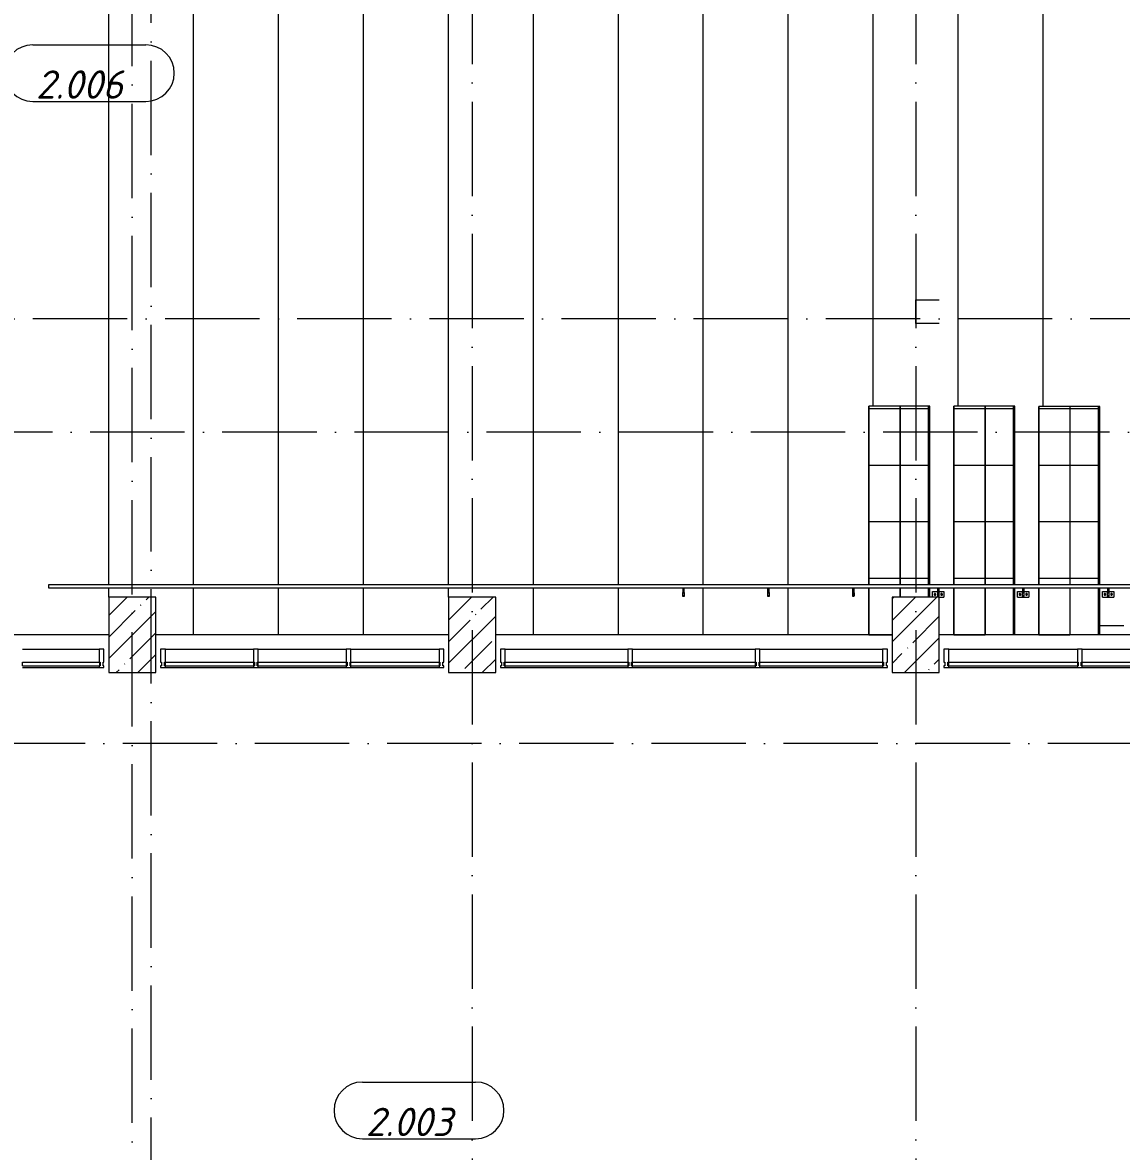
# Model space of a CAD drawing. Header units: millimetres. Extents: x -6467 to 106027, y -7090 to 195095.
# Drawn here: x 8488 to 20130, y 68956 to 80921 of the extents above; entities that cross this region are included whole.
import ezdxf

# ---------------------------------------------------------------- set-up
doc = ezdxf.new("R2010")
doc.units = ezdxf.units.MM
doc.linetypes.add('50_200_ШТРИХ_1Т_ш5_п1_п1_', pattern=[1400, 1000, -200, 0, -200])
for name, color, linetype, lineweight, true_color in [('A-AREA-IDEN-1', 7, 'Continuous', 9, 0xaaaaaa), ('A-FLOR-PATT-6', 7, 'Continuous', 5, 0x3f3f3f), ('Оси-3', 7, '50_200_ШТРИХ_1Т_ш5_п1_п1_', 9, 0xaaaaaa)]:
    doc.layers.add(name, color=color, linetype=linetype, lineweight=lineweight, true_color=true_color)
for name, color, linetype, lineweight in [('A-FLOR', 7, 'Continuous', 9), ('A-GLAZ-CWMG', 7, 'Continuous', 9), ('A-GLAZ-CWMG-1', 7, 'Continuous', 20), ('I-WALL', 7, 'Continuous', 5), ('S-COLS', 7, 'Continuous', 9), ('S-COLS-1', 7, 'Continuous', 5), ('Ограждение', 7, 'Continuous', 9)]:
    doc.layers.add(name, color=color, linetype=linetype, lineweight=lineweight)
doc.styles.add('ISOCPEUR_I', font='isocpeui.ttf', dxfattribs={"height": 300})

# ---------------------------------------------------------------- blocks, each defined once
blk = doc.blocks.new('BSC_Колонна _Прямоугольная - 500х800-22614351-АИ_План этажа Радиаторы_2')
at = {"layer": 'S-COLS-1'}
h = blk.add_hatch(dxfattribs=at)
h.set_pattern_fill('FP_33', color=256, style=0, pattern_type=2)
h.set_pattern_definition([(45, (-9650, -74430.7), (-228.0985, 228.0985), []), (45, (-9421.9, -74430.7), (-228.0985, 228.0985), [403.225, -80.645, 6.706, -73.939])])
h.paths.add_polyline_path([(-250, -400), (250, -400), (250, 400), (-250, 400)])
for p, q in [((250, 400), (-250, 400)), ((-250, 400), (-250, -400)), ((250, -400), (250, 400)), ((-250, -400), (250, -400))]:
    blk.add_line(p, q, dxfattribs=at)
blk = doc.blocks.new('Прямоугольный импост - Импост структурный с накладкой - 180мм-26308883-АИ_План этажа Радиаторы_2')
at = {"layer": 'A-GLAZ-CWMG'}
for p, q in [((10983, 74281), (11917, 74281)), ((10983, 74101), (10983, 74141)), ((10983, 74141), (11917, 74141)), ((10983, 74101), (11917, 74101)), ((10983, 74084), (11917, 74084)), ((11917, 74141), (11917, 74101))]:
    blk.add_line(p, q, dxfattribs=at)
blk = doc.blocks.new('Прямоугольный импост - Импост структурный с накладкой - 180мм-22069925-АИ_План этажа Радиаторы_2')
at = {"layer": 'A-GLAZ-CWMG-1'}
for p, q in [((-25, 40), (-25, 180)), ((-25, 180), (25, 180)), ((25, 180), (25, 40)), ((-15, 40), (-25, 40)), ((-25, -17), (-25, 0)), ((-25, 0), (-15, 0)), ((-15, 0), (-15, 40)), ((15, 40), (15, 0)), ((25, 40), (15, 40)), ((15, 0), (25, 0)), ((25, 0), (25, -17)), ((25, -17), (-25, -17))]:
    blk.add_line(p, q, dxfattribs=at)
blk = doc.blocks.new('Прямоугольный импост - Импост структурный с накладкой - 180мм-25024499-АИ_План этажа Радиаторы_2')
at = {"layer": 'A-GLAZ-CWMG'}
for p, q in [((14950, 74281), (16250, 74281)), ((14950, 74101), (14950, 74141)), ((14950, 74141), (16250, 74141)), ((14950, 74101), (16250, 74101)), ((14950, 74084), (16250, 74084)), ((16250, 74141), (16250, 74101))]:
    blk.add_line(p, q, dxfattribs=at)
blk = doc.blocks.new('Прямоугольный импост - Импост структурный с накладкой - 180мм-26367518-АИ_План этажа Радиаторы_2')
at = {"layer": 'A-GLAZ-CWMG'}
for p, q in [((18300, 74281), (19663, 74281)), ((18300, 74101), (18300, 74141)), ((18300, 74141), (19663, 74141)), ((18300, 74101), (19663, 74101)), ((18300, 74084), (19663, 74084)), ((19663, 74141), (19663, 74101))]:
    blk.add_line(p, q, dxfattribs=at)
blk = doc.blocks.new('Прямоугольный импост - Импост структурный с накладкой - 180мм-26367766-АИ_План этажа Радиаторы_2')
at = {"layer": 'A-GLAZ-CWMG'}
for p, q in [((19713, 74281), (21100, 74281)), ((19713, 74101), (19713, 74141)), ((19713, 74141), (21100, 74141)), ((19713, 74101), (21100, 74101)), ((19713, 74084), (21100, 74084)), ((21100, 74141), (21100, 74101))]:
    blk.add_line(p, q, dxfattribs=at)
blk = doc.blocks.new('О_Элемент поручня_с загибами_Труба_ГОСТ 8732-78 - О_Элемент поручня_с загибами_Труба_ГОСТ 8732-78-26134925-АИ_План этажа Радиаторы_2')
at = {"layer": 'Ограждение'}
for p, q in [((-12230, 0), (50, 0)), ((50, 0), (50, -40)), ((50, -40), (-12230, -40))]:
    blk.add_line(p, q, dxfattribs=at)
blk = doc.blocks.new('О_Балясина_Труба_ГОСТ 8645-68 - О_Балясина_Труба_ГОСТ 8645-68-22508198-АИ_План этажа Радиаторы_2')
at = {"layer": 'Ограждение'}
for p, q in [((40, 10), (0, 10)), ((0, 10), (0, -10)), ((3, -7), (3, 7)), ((3, 7), (37, 7)), ((37, 7), (37, -7)), ((40, -10), (40, 10)), ((0, -10), (40, -10)), ((37, -7), (3, -7))]:
    blk.add_line(p, q, dxfattribs=at)
blk = doc.blocks.new('О_Анкер клиновой3 - Анкер клиновой МКТ В 12-10-25_105 2-22348283-АИ_План этажа Радиаторы_2')
at = {"layer": 'Ограждение'}
for radius, start, end in [(9, 360, 180), (9, 165, 180), (9, 180, 210), (9, 180, 360), (6, 360, 180), (6, 180, 360), (9, 75, 120), (9, 255, 345)]:
    blk.add_arc((0, 0), radius, start, end, dxfattribs=at)
blk = doc.blocks.new('О_Полоса_Трапеция прямоугольная_Прокат_ГОСТ 103-2006 - Крепежная пластина-V249-АИ_План этажа Радиаторы_2')
at = {"layer": 'Ограждение'}
for p, q in [((0, 30), (0, -30)), ((56, 30), (0, 30)), ((120, 30), (64, 30)), ((120, -30), (120, 30)), ((50, -30), (0, -30))]:
    blk.add_line(p, q, dxfattribs=at)
blk = doc.blocks.new('О_Кронштейн_Форма Г_Круг_ГОСТ 2590-2006 - О_Кронштейн_Форма Г_Круг_ГОСТ 2590-2006-22348285-АИ_План этажа Радиаторы_2')
at = {"layer": 'Ограждение'}
for p, q in [((20885, 74921), (20885, 74926)), ((20885, 74881), (20885, 74921)), ((20895, 74924), (20895, 74921)), ((20895, 74921), (20895, 74881))]:
    blk.add_line(p, q, dxfattribs=at)
blk = doc.blocks.new('Подъем актового зала4 - Подъем актового зала-22543515-АИ_План этажа Радиаторы_2')
at = {"layer": 'A-FLOR'}
for p, q in [((10527, 74966), (10527, 85431)), ((11427, 74966), (11427, 85431)), ((12327, 74966), (12327, 85431)), ((14127, 74966), (14127, 85431)), ((15027, 74966), (15027, 85431)), ((15927, 74966), (15927, 85431)), ((16827, 74966), (16827, 85431)), ((17727, 76856), (17727, 85431)), ((18627, 76855), (18627, 85431)), ((19527, 76853), (19527, 85431)), ((9627, 74966), (9627, 84881)), ((13227, 74966), (13227, 84881)), ((9627, 74831), (9627, 74926)), ((10527, 74431), (10527, 74926)), ((11427, 74431), (11427, 74926)), ((12327, 74431), (12327, 74926)), ((13227, 74831), (13227, 74926)), ((14127, 74431), (14127, 74926)), ((15027, 74431), (15027, 74926)), ((15927, 74431), (15927, 74926)), ((16827, 74431), (16827, 74926)), ((20127, 74531), (20382, 74531))]:
    blk.add_line(p, q, dxfattribs=at)
blk = doc.blocks.new('BSC_Колонна _Прямоугольная - 500х800-V287-АИ_План этажа Радиаторы_2')
at = {"layer": 'S-COLS-1'}
h = blk.add_hatch(dxfattribs=at)
h.set_pattern_fill('FP_183', color=256, style=0, pattern_type=2)
h.set_pattern_definition([(45, (-17950, -74430.7), (-228.0985, 228.0985), []), (45, (-17721.9, -74430.7), (-228.0985, 228.0985), [403.225, -80.645, 6.706, -73.939])])
h.paths.add_polyline_path([(-173, -400), (250, -400), (250, 400), (-250, 400), (-250, -400)])
for p, q in [((250, 400), (-250, 400)), ((-250, 400), (-250, -400)), ((250, -400), (250, 400)), ((-250, -400), (250, -400))]:
    blk.add_line(p, q, dxfattribs=at)
blk = doc.blocks.new('О_Полоса_Трапеция прямоугольная_Прокат_ГОСТ 103-2006 - Крепежная пластина-22348284-АИ_План этажа Радиаторы_2')
at = {"layer": 'Ограждение'}
for p, q in [((0, 30), (0, -30)), ((56, 30), (0, 30)), ((120, 30), (64, 30)), ((120, -30), (120, 30)), ((120, -30), (0, -30))]:
    blk.add_line(p, q, dxfattribs=at)
blk = doc.blocks.new('Прямоугольный импост - Импост структурный с накладкой - 180мм-26367187-АИ_План этажа Радиаторы_2')
at = {"layer": 'A-GLAZ-CWMG'}
for p, q in [((7625, 74281), (8438, 74281)), ((7625, 74101), (7625, 74141)), ((7625, 74141), (8438, 74141)), ((7625, 74101), (8438, 74101)), ((7625, 74084), (8438, 74084)), ((8438, 74141), (8438, 74101))]:
    blk.add_line(p, q, dxfattribs=at)
blk = doc.blocks.new('AAR_СКБ_Марка_помещения_1_5 ммп - Номер-27962133-АИ_План этажа Радиаторы_2')
at = {"layer": 'A-AREA-IDEN-1'}
for p, q in [((-2.987, 3), (3.013, 3)), ((-2.987, 0), (3.013, 0))]:
    blk.add_line(p, q, dxfattribs=at)
for centre, start, end in [((-2.987, 1.5), 90, 270), ((3.013, 1.5), 270, 90)]:
    blk.add_arc(centre, 1.5, start, end, dxfattribs=at)

msp = doc.modelspace()

# ---------------------------------------------------------------- hatches: boundary and pattern name
at = {"layer": 'A-FLOR-PATT-6'}
h = msp.add_hatch(dxfattribs=at)
h.set_pattern_fill('FP_394', color=256, style=0, pattern_type=2)
h.set_pattern_definition([(180, (47485, 326430.7), (-7e-14, -600), []), (270, (47485, 326430.7), (330, 2e-14), [])])
h.paths.add_polyline_path([(17455, 74431), (17700, 74431), (17700, 74831), (17785, 74831), (17785, 74926), (17455, 74926), (17455, 74702)])
h.paths.add_polyline_path([(17455, 74966), (17785, 74966), (17785, 76856), (17455, 76856), (17455, 75009)])
h = msp.add_hatch(dxfattribs=at)
h.set_pattern_fill('FP_392', color=256, style=0, pattern_type=2)
h.set_pattern_definition([(180, (42685.54, 322830.7), (-7e-14, -600), []), (270, (42685.54, 322830.7), (300, 2e-14), [])])
h.paths.add_polyline_path([(17785, 74831), (18100, 74831), (18100, 74926), (17785, 74926)])
h.paths.add_polyline_path([(18100, 74966), (18100, 76856), (17785, 76856), (17785, 74966)])
h = msp.add_hatch(dxfattribs=at)
h.set_pattern_fill('FP_395', color=256, style=0, pattern_type=2)
h.set_pattern_definition([(180, (47065, 327630.7), (-7e-14, -600), []), (270, (47065, 327630.7), (330, 2e-14), [])])
h.paths.add_polyline_path([(18355, 74431), (18685, 74431), (18685, 74926), (18355, 74926)])
h.paths.add_polyline_path([(18608, 74966), (18685, 74966), (18685, 76855), (18355, 76855), (18355, 74966)])
h = msp.add_hatch(dxfattribs=at)
h.set_pattern_fill('FP_390', color=256, style=0, pattern_type=2)
h.set_pattern_definition([(180, (42385, 324030.7), (-7e-14, -600), []), (270, (42385, 324030.7), (300, 2e-14), [])])
h.paths.add_polyline_path([(19000, 74431), (19000, 74926), (18685, 74926), (18685, 74431)])
h.paths.add_polyline_path([(19000, 74966), (19000, 76855), (18685, 76855), (18685, 74966)])
h = msp.add_hatch(dxfattribs=at)
h.set_pattern_fill('FP_396', color=256, style=0, pattern_type=2)
h.set_pattern_definition([(180, (47635, 329430.7), (-7e-14, -600), []), (270, (47635, 329430.7), (330, 2e-14), [])])
h.paths.add_polyline_path([(19438, 74431), (19585, 74431), (19585, 74926), (19255, 74926), (19255, 74431)])
h.paths.add_polyline_path([(19438, 74966), (19585, 74966), (19585, 76853), (19255, 76853), (19255, 74966)])
h = msp.add_hatch(dxfattribs=at)
h.set_pattern_fill('FP_389', color=256, style=0, pattern_type=2)
h.set_pattern_definition([(180, (42085, 324630.7), (-7e-14, -600), []), (270, (42085, 324630.7), (300, 2e-14), [])])
h.paths.add_polyline_path([(19854, 74431), (19900, 74431), (19900, 74926), (19585, 74926), (19585, 74431)])
h.paths.add_polyline_path([(19854, 74966), (19900, 74966), (19900, 76853), (19585, 76853), (19585, 74966)])
at = {"layer": 'S-COLS-1'}
h = msp.add_hatch(dxfattribs=at)
h.set_pattern_fill('FP_1', color=256, style=0, pattern_type=2)
h.set_pattern_definition([(45, (0, 0), (-228.0985, 228.0985), []), (45, (228.1, 0), (-228.0985, 228.0985), [403.225, -80.645, 6.706, -73.939])])
h.paths.add_polyline_path([(13500, 74031), (13500, 74831), (13000, 74831), (13000, 74031)])

# ---------------------------------------------------------------- linework, layer by layer
at = {"layer": 'A-FLOR'}
for p, q in [((18100, 76856), (17455, 76856)), ((17455, 76856), (17455, 74966)), ((17785, 76856), (17785, 74966)), ((18100, 74966), (18100, 76856)), ((19000, 76855), (18355, 76855)), ((18355, 76855), (18355, 74966)), ((18685, 76855), (18685, 74966)), ((19000, 74966), (19000, 76855)), ((19900, 76853), (19255, 76853)), ((19255, 76853), (19255, 74966)), ((19585, 76853), (19585, 74966)), ((19900, 74966), (19900, 76853)), ((17455, 74926), (17455, 74431)), ((17785, 74926), (17785, 74831)), ((18100, 74831), (18100, 74926)), ((18355, 74926), (18355, 74431)), ((18685, 74926), (18685, 74431)), ((19000, 74431), (19000, 74926)), ((19255, 74926), (19255, 74431)), ((19585, 74926), (19585, 74431)), ((19900, 74431), (19900, 74926)), ((9400, 74431), (7575, 74431)), ((13000, 74431), (9900, 74431)), ((17700, 74431), (13500, 74431)), ((21100, 74431), (18200, 74431))]:
    msp.add_line(p, q, dxfattribs=at)
at = {"layer": 'I-WALL'}
for p, q in [((17950, 77981), (18200, 77981)), ((17950, 77731), (17950, 77981)), ((18200, 77731), (17950, 77731))]:
    msp.add_line(p, q, dxfattribs=at)
at = {"layer": 'S-COLS-1'}
for p, q in [((13500, 74831), (13000, 74831)), ((13000, 74831), (13000, 74031)), ((13500, 74031), (13500, 74831)), ((13000, 74031), (13500, 74031))]:
    msp.add_line(p, q, dxfattribs=at)
at = {"layer": 'Оси-3'}
for p, q in [((9650, 52458), (9650, 91281)), ((9850, -5890), (9850, 91281)), ((13250, 91281), (13250, 52458)), ((17950, 91281), (17950, 52458)), ((50200, 77781), (-5267, 77781)), ((32605, 76581), (-5267, 76581)), ((24550, 73281), (-5267, 73281))]:
    msp.add_line(p, q, dxfattribs=at)

# ---------------------------------------------------------------- block references
at = {"layer": 'A-AREA-IDEN-1', "xscale": 199.9999999999999, "yscale": 199.9999999999999, "zscale": 199.9999999999999}
for p in [(9192, 80085), (12685, 69091)]:
    msp.add_blockref('AAR_СКБ_Марка_помещения_1_5 ммп - Номер-27962133-АИ_План этажа Радиаторы_2', p, dxfattribs=at)
at = {"layer": 'A-FLOR'}
msp.add_blockref('Подъем актового зала4 - Подъем актового зала-22543515-АИ_План этажа Радиаторы_2', (-227, 0), dxfattribs=at)
at = {"layer": 'A-GLAZ-CWMG'}
for name, p in [('Прямоугольный импост - Импост структурный с накладкой - 180мм-26367187-АИ_План этажа Радиаторы_2', (863, 0)), ('Прямоугольный импост - Импост структурный с накладкой - 180мм-26308883-АИ_План этажа Радиаторы_2', (-983, 0)), ('Прямоугольный импост - Импост структурный с накладкой - 180мм-26308883-АИ_План этажа Радиаторы_2', (0, 0)), ('Прямоугольный импост - Импост структурный с накладкой - 180мм-26308883-АИ_План этажа Радиаторы_2', (983, 0)), ('Прямоугольный импост - Импост структурный с накладкой - 180мм-25024499-АИ_План этажа Радиаторы_2', (-1350, 0)), ('Прямоугольный импост - Импост структурный с накладкой - 180мм-25024499-АИ_План этажа Радиаторы_2', (0, 0)), ('Прямоугольный импост - Импост структурный с накладкой - 180мм-25024499-АИ_План этажа Радиаторы_2', (1350, 0)), ('Прямоугольный импост - Импост структурный с накладкой - 180мм-26367518-АИ_План этажа Радиаторы_2', (0, 0)), ('Прямоугольный импост - Импост структурный с накладкой - 180мм-26367766-АИ_План этажа Радиаторы_2', (0, 0))]:
    msp.add_blockref(name, p, dxfattribs=at)
at = {"layer": 'A-GLAZ-CWMG', "extrusion": (0, 0, -1)}
for p in [(-9325, 74101), (-9975, 74101), (-10958, 74101), (-11942, 74101), (-12925, 74101), (-13575, 74101), (-14925, 74101), (-16275, 74101), (-17625, 74101), (-18275, 74101), (-19688, 74101)]:
    msp.add_blockref('Прямоугольный импост - Импост структурный с накладкой - 180мм-22069925-АИ_План этажа Радиаторы_2', p, dxfattribs=at)
at = {"layer": 'S-COLS'}
for name, p in [('BSC_Колонна _Прямоугольная - 500х800-22614351-АИ_План этажа Радиаторы_2', (9650, 74431)), ('BSC_Колонна _Прямоугольная - 500х800-V287-АИ_План этажа Радиаторы_2', (17950, 74431))]:
    msp.add_blockref(name, p, dxfattribs=at)
at = {"layer": 'Ограждение'}
for name, p, rotation in [('О_Элемент поручня_с загибами_Труба_ГОСТ 8732-78 - О_Элемент поручня_с загибами_Труба_ГОСТ 8732-78-26134925-АИ_План этажа Радиаторы_2', (8815, 74926), 180), ('О_Балясина_Труба_ГОСТ 8645-68 - О_Балясина_Труба_ГОСТ 8645-68-22508198-АИ_План этажа Радиаторы_2', (15490, 74881), 270.0000000000003), ('О_Балясина_Труба_ГОСТ 8645-68 - О_Балясина_Труба_ГОСТ 8645-68-22508198-АИ_План этажа Радиаторы_2', (16390, 74881), 270.0000000000003), ('О_Балясина_Труба_ГОСТ 8645-68 - О_Балясина_Труба_ГОСТ 8645-68-22508198-АИ_План этажа Радиаторы_2', (17290, 74881), 270.0000000000003), ('О_Анкер клиновой3 - Анкер клиновой МКТ В 12-10-25_105 2-22348283-АИ_План этажа Радиаторы_2', (18155, 74861), 180), ('О_Балясина_Труба_ГОСТ 8645-68 - О_Балясина_Труба_ГОСТ 8645-68-22508198-АИ_План этажа Радиаторы_2', (18190, 74881), 270.0000000000003), ('О_Анкер клиновой3 - Анкер клиновой МКТ В 12-10-25_105 2-22348283-АИ_План этажа Радиаторы_2', (18225, 74861), 180), ('О_Анкер клиновой3 - Анкер клиновой МКТ В 12-10-25_105 2-22348283-АИ_План этажа Радиаторы_2', (19055, 74861), 180), ('О_Балясина_Труба_ГОСТ 8645-68 - О_Балясина_Труба_ГОСТ 8645-68-22508198-АИ_План этажа Радиаторы_2', (19090, 74881), 270.0000000000003), ('О_Анкер клиновой3 - Анкер клиновой МКТ В 12-10-25_105 2-22348283-АИ_План этажа Радиаторы_2', (19125, 74861), 180), ('О_Анкер клиновой3 - Анкер клиновой МКТ В 12-10-25_105 2-22348283-АИ_План этажа Радиаторы_2', (19955, 74861), 180), ('О_Балясина_Труба_ГОСТ 8645-68 - О_Балясина_Труба_ГОСТ 8645-68-22508198-АИ_План этажа Радиаторы_2', (19990, 74881), 270.0000000000003), ('О_Анкер клиновой3 - Анкер клиновой МКТ В 12-10-25_105 2-22348283-АИ_План этажа Радиаторы_2', (20025, 74861), 180)]:
    msp.add_blockref(name, p, dxfattribs=dict(at, rotation=rotation))
for p in [(-5400, 0), (-4500, 0), (-4500, 0), (-3600, 0), (-3600, 0), (-2700, 0), (-2700, 0), (-1800, 0), (-1800, 0), (-900, 0), (-900, 0)]:
    msp.add_blockref('О_Кронштейн_Форма Г_Круг_ГОСТ 2590-2006 - О_Кронштейн_Форма Г_Круг_ГОСТ 2590-2006-22348285-АИ_План этажа Радиаторы_2', p, dxfattribs=at)
at = {"layer": 'Ограждение', "extrusion": (0, 0, -1)}
for name, p in [('О_Полоса_Трапеция прямоугольная_Прокат_ГОСТ 103-2006 - Крепежная пластина-V249-АИ_План этажа Радиаторы_2', (-18250, 74861)), ('О_Полоса_Трапеция прямоугольная_Прокат_ГОСТ 103-2006 - Крепежная пластина-22348284-АИ_План этажа Радиаторы_2', (-19150, 74861)), ('О_Полоса_Трапеция прямоугольная_Прокат_ГОСТ 103-2006 - Крепежная пластина-22348284-АИ_План этажа Радиаторы_2', (-20050, 74861))]:
    msp.add_blockref(name, p, dxfattribs=at)

# ---------------------------------------------------------------- texts
at = {"layer": 'A-AREA-IDEN-1', "char_height": 300, "width": 952, "attachment_point": 8, "line_spacing_factor": 1.139951, "style": 'ISOCPEUR_I'}
for s, insert in [('\\pxqc,t8.46667,16.93333,25.4,33.86667,42.33333,50.8,59.26667,67.73333,76.2,84.66667,93.13333,101.6,110.06667,118.53333,127,135.46667,143.93333,152.4,160.86667,169.33333,177.8,186.26667,194.73333,203.2,211.66667,220.13333,228.6,237.06667,245.53333,254,262.46667,270.93333;{2.006}', (9089, 80114)), ('\\pxqc,t8.46667,16.93333,25.4,33.86667,42.33333,50.8,59.26667,67.73333,76.2,84.66667,93.13333,101.6,110.06667,118.53333,127,135.46667,143.93333,152.4,160.86667,169.33333,177.8,186.26667,194.73333,203.2,211.66667,220.13333,228.6,237.06667,245.53333,254,262.46667,270.93333;{2.003}', (12581, 69119))]:
    msp.add_mtext(s, dxfattribs=dict(at, insert=insert))

doc.saveas('drawing.dxf')
